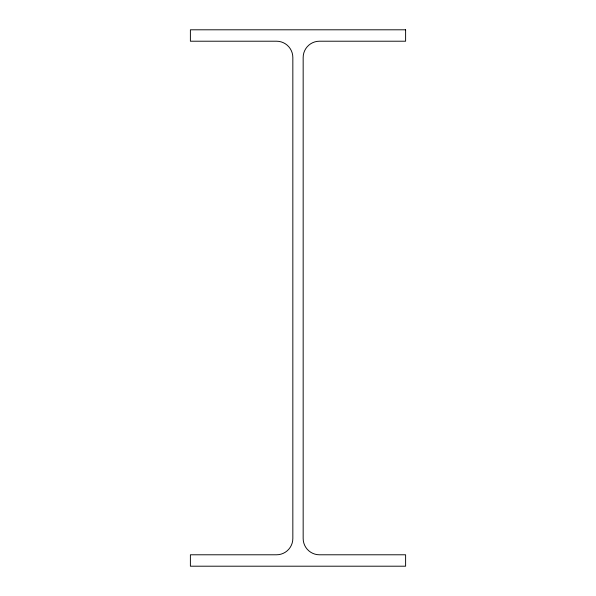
<?xml version="1.0" encoding="UTF-8"?>
<svg xmlns="http://www.w3.org/2000/svg" width="596" height="596" viewBox="0 0 596 596"><rect width="100%" height="100%" fill="white"/><g stroke="black" fill="none" stroke-linecap="round" stroke-linejoin="round"><path stroke-width="0.89" d="M405.608 29.8L190.392 29.8L190.392 41.213L276.537 41.213A16.301 16.301 0 0 1 292.837 57.514L292.837 538.486A16.301 16.301 0 0 1 276.537 554.787L190.392 554.787L190.392 566.2L405.608 566.2L405.608 554.787L319.463 554.787A16.301 16.301 0 0 1 303.163 538.486L303.163 57.514A16.301 16.301 0 0 1 319.463 41.213L405.608 41.213L405.608 29.8"/></g></svg>
